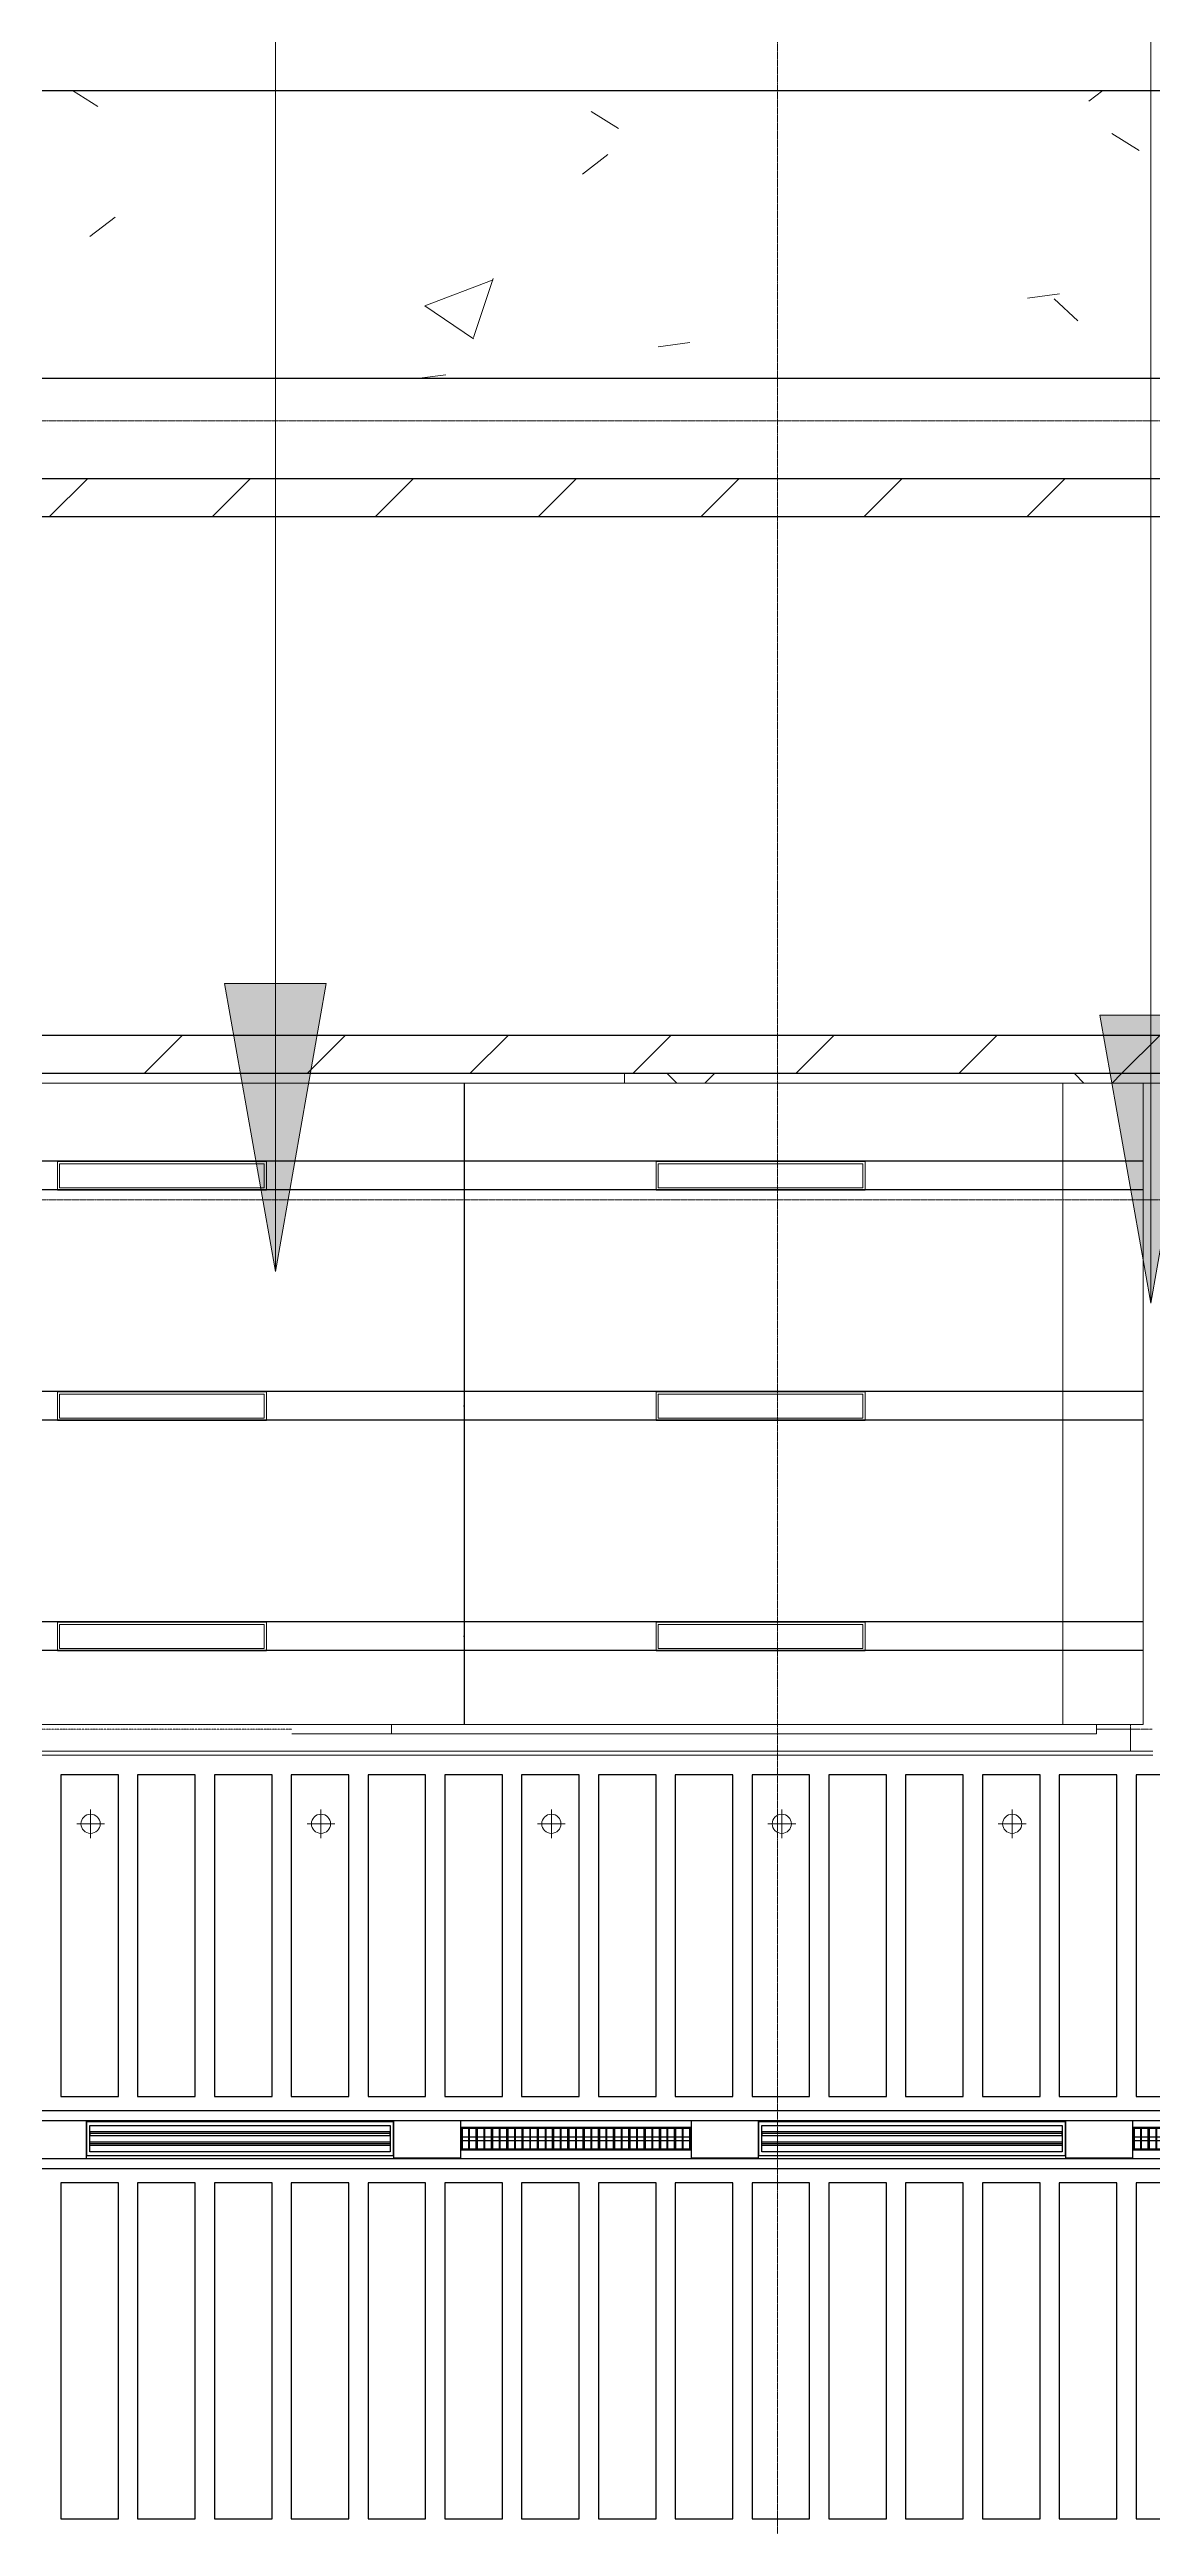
# Model space of a CAD drawing. Header units: millimetres. Extents: x -962357 to -591933, y -35273 to 59420.
# Drawn here: x -862471 to -856726, y 5285 to 18187 of the extents above; entities that cross this region are included whole.
import ezdxf
from ezdxf.enums import TextEntityAlignment as Align

# ---------------------------------------------------------------- set-up
doc = ezdxf.new("R2010")
doc.units = ezdxf.units.MM
doc.linetypes.add('DPA_Boundary Line 500', pattern=[3.75, 0, -0.75, 1.5, -0.75, 0, -0.75])
doc.linetypes.add('DPA_Grid _ Level 100', pattern=[10, 5.5, -1.6, 1.3, -1.6])
for name, color, linetype in [('000 - WIPEOUT', 250, 'Continuous'), ('001 - ASCESSORIES', 251, 'Continuous'), ('A04_TUBE SERIES', 2, 'Continuous'), ('A11_ALU.SOLID SHEET', 2, 'Continuous')]:
    doc.layers.add(name, color=color, linetype=linetype)
for name, color, linetype, lineweight in [('008 - LIGHTING', 1, 'Continuous', 9), ('A-CLNG', 2, 'Continuous', 9), ('A-CLNG-PATT', 2, 'Continuous', 9), ('A-DETL-GENF', 2, 'Continuous', 9), ('A-FLOR-E', 2, 'Continuous', 9), ('A-WALL', 5, 'Continuous', 9), ('A-WALL-FNSH', 2, 'Continuous', 9), ('A-WALL-PATT', 1, 'Continuous', 9), ('E-LITE-EQPM', 2, 'Continuous', 9), ('G-ANNO-TEXT', 3, 'Continuous', 9), ('I-WALL-E', 2, 'Continuous', 9), ('S-GRID', 251, 'Continuous', 9), ('WALL-E', 2, 'Continuous', 9)]:
    doc.layers.add(name, color=color, linetype=linetype, lineweight=lineweight)
pattern_1 = [(45, (2.4, 1), (-424.26407, 424.26407), [])]

# ---------------------------------------------------------------- blocks, each defined once
blk = doc.blocks.new('L1_1_FLUORESCENT W DISFUSSER - 1195L x 595W x 85H - 36W-17030651-4130-01 MULTI-PURPOSE LEVEL - REFLECTED CEILING PLAN')
at = {"layer": 'E-LITE-EQPM'}
for p, q in [((-640703, 7094), (-640703, 7244)), ((-640703, 7244), (-639615, 7244)), ((-639615, 7244), (-640703, 7244)), ((-640703, 7244), (-640703, 7094)), ((-640692, 7106), (-640692, 7231)), ((-640692, 7231), (-639626, 7231)), ((-639626, 7231), (-640692, 7231)), ((-640692, 7231), (-640692, 7106)), ((-640692, 7231), (-640692, 7106)), ((-639626, 7231), (-640692, 7231)), ((-639626, 7231), (-639626, 7106)), ((-639626, 7106), (-639626, 7231)), ((-639626, 7106), (-639626, 7231)), ((-639615, 7244), (-639615, 7094)), ((-639615, 7094), (-639615, 7244)), ((-639626, 7106), (-640692, 7106)), ((-640692, 7106), (-639626, 7106)), ((-640692, 7106), (-639626, 7106)), ((-639615, 7094), (-640703, 7094)), ((-640703, 7094), (-639615, 7094))]:
    blk.add_line(p, q, dxfattribs=at)
blk = doc.blocks.new('*U612')
at = {"layer": 'A-CLNG'}
for p, q in [((-112514, 9223), (-121948, 9223)), ((-121948, 9223), (-112514, 9223)), ((-112514, 5883), (-112514, 9223)), ((-112514, 9223), (-112514, 5883)), ((-112514, 9223), (-112514, 5883)), ((-112095, 9223), (-112514, 9223)), ((-112514, 9223), (-112095, 9223)), ((-112514, 5883), (-112514, 9223)), ((-112095, 5883), (-112095, 9223)), ((-112095, 9223), (-112095, 5883)), ((-119798, 5883), (-112514, 5883)), ((-112514, 5883), (-119798, 5883)), ((-112514, 5883), (-112095, 5883)), ((-112095, 5883), (-112514, 5883))]:
    blk.add_line(p, q, dxfattribs=at)
blk = doc.blocks.new('LGF_DL_SAA_LowPower_DL1a - LGF_DL_SAA_LowPower_DL1a-8832329-4130-01 MULTI-PURPOSE LEVEL - REFLECTED CEILING PLAN')
at = {"layer": 'A-DETL-GENF'}
for p, q in [((72.5, 0), (-72.5, 0)), ((0, 75), (0, -75))]:
    blk.add_line(p, q, dxfattribs=at)
blk.add_circle((0, 0), 50, dxfattribs=at)
blk = doc.blocks.new('C-1-PP19-AR-4130-01-B_20250829-225100_EXLIGHT')
at = {"layer": 'E-LITE-EQPM', "extrusion": (0, 0, -1), "rotation": 180}
for p in [(117577, 5365), (116377, 5365), (115177, 5365), (113977, 5365), (112777, 5365)]:
    blk.add_blockref('LGF_DL_SAA_LowPower_DL1a - LGF_DL_SAA_LowPower_DL1a-8832329-4130-01 MULTI-PURPOSE LEVEL - REFLECTED CEILING PLAN', p, dxfattribs=at)
blk = doc.blocks.new('*U573')
blk.add_wipeout([(-25, 0), (25, 0), (25, 26550), (-25, 26550)]).dxf.layer = '000 - WIPEOUT'
at = {"layer": 'A04_TUBE SERIES', "color": 0}
blk.add_lwpolyline([(-25, 0), (25, 0), (25, 26550), (-25, 26550)], close=True, dxfattribs=at)
at = {"layer": 'Defpoints', "color": 250, "flags": 1}
blk.add_attdef('EXTR.OVL-LENGTH_', (-33, -9), '', height=5, dxfattribs=at)
blk = doc.blocks.new('*U574')
blk.add_wipeout([(-25, 0), (25, 0), (25, 26550), (-25, 26550)]).dxf.layer = '000 - WIPEOUT'
at = {"layer": 'A04_TUBE SERIES', "color": 0}
blk.add_lwpolyline([(-25, 0), (25, 0), (25, 26550), (-25, 26550)], close=True, dxfattribs=at)
at = {"layer": 'Defpoints', "color": 250, "flags": 1}
blk.add_attdef('EXTR.OVL-LENGTH_', (-33, -9), '', height=5, dxfattribs=at)
blk = doc.blocks.new('*U526')
at = {"layer": '001 - ASCESSORIES', "color": 0, "linetype": 'ByBlock'}
blk.add_lwpolyline([(800, 87), (-800, 87), (-800, -87), (800, -87)], close=True, dxfattribs=at)
at = {"layer": '001 - ASCESSORIES', "linetype": 'ByBlock'}
for points in [[(-782, 69), (782, 69), (782, -69), (-782, -69)], [(782, 36), (-782, 36), (-782, 16), (782, 16)], [(-782, -16), (782, -16), (782, -36), (-782, -36)]]:
    blk.add_lwpolyline(points, close=True, dxfattribs=at)
for points in [[(782, 26), (-782, 26)], [(-782, -26), (782, -26)]]:
    blk.add_lwpolyline(points, dxfattribs=at)
blk = doc.blocks.new('*U742')
blk.add_point((0, 0))
at = {"layer": 'Defpoints', "color": 250}
blk.add_text('AL.SHEET-HAT-TYPE-C', height=7, rotation=270, dxfattribs=at).set_placement((15, 0), align=Align.BOTTOM_CENTER)
blk.add_wipeout([(0, -100), (350, -100), (350, 100), (0, 100)]).dxf.layer = '000 - WIPEOUT'
at = {"layer": 'A11_ALU.SOLID SHEET', "color": 0}
blk.add_lwpolyline([(0, -100), (350, -100), (350, 100), (0, 100)], close=True, dxfattribs=at)
blk = doc.blocks.new('*U570')
at = {"color": 1}
blk.add_wipeout([(600, -60), (-600, -60), (-600, 60), (600, 60)], dxfattribs=at).dxf.layer = '000 - WIPEOUT'
at = {"layer": '001 - ASCESSORIES', "color": 0}
blk.add_lwpolyline([(600, -60), (-600, -60), (-600, 60), (600, 60)], close=True, dxfattribs=at)
at = {"layer": '001 - ASCESSORIES'}
for points in [[(-593, -55), (-598, -55), (-598, 55), (-593, 55)], [(595, -55), (-595, -55), (-595, 55), (595, 55)], [(-559, -55), (-554, -55), (-554, 55), (-559, 55)], [(-514, -55), (-519, -55), (-519, 55), (-514, 55)], [(-479, -55), (-474, -55), (-474, 55), (-479, 55)], [(-435, -55), (-440, -55), (-440, 55), (-435, 55)], [(-400, -55), (-395, -55), (-395, 55), (-400, 55)], [(-355, -55), (-360, -55), (-360, 55), (-355, 55)], [(-320, -55), (-315, -55), (-315, 55), (-320, 55)], [(-276, -55), (-281, -55), (-281, 55), (-276, 55)], [(-241, -55), (-236, -55), (-236, 55), (-241, 55)], [(-196, -55), (-201, -55), (-201, 55), (-196, 55)], [(-161, -55), (-156, -55), (-156, 55), (-161, 55)], [(-117, -55), (-122, -55), (-122, 55), (-117, 55)], [(-82, -55), (-77, -55), (-77, 55), (-82, 55)], [(-37, -55), (-42, -55), (-42, 55), (-37, 55)], [(-3, -55), (3, -55), (3, 55), (-3, 55)], [(42, -55), (37, -55), (37, 55), (42, 55)], [(77, -55), (82, -55), (82, 55), (77, 55)], [(122, -55), (117, -55), (117, 55), (122, 55)], [(156, -55), (161, -55), (161, 55), (156, 55)], [(201, -55), (196, -55), (196, 55), (201, 55)], [(236, -55), (241, -55), (241, 55), (236, 55)], [(281, -55), (276, -55), (276, 55), (281, 55)], [(315, -55), (320, -55), (320, 55), (315, 55)], [(360, -55), (355, -55), (355, 55), (360, 55)], [(395, -55), (400, -55), (400, 55), (395, 55)], [(440, -55), (435, -55), (435, 55), (440, 55)], [(474, -55), (479, -55), (479, 55), (474, 55)], [(519, -55), (514, -55), (514, 55), (519, 55)], [(554, -55), (559, -55), (559, 55), (554, 55)], [(598, -55), (593, -55), (593, 55), (598, 55)]]:
    blk.add_lwpolyline(points, close=True, dxfattribs=at)
for points in [[(-593, 10), (-559, 10)], [(-554, 10), (-519, 10)], [(-514, 10), (-479, 10)], [(-474, 10), (-440, 10)], [(-435, 10), (-400, 10)], [(-395, 10), (-360, 10)], [(-355, 10), (-320, 10)], [(-315, 10), (-281, 10)], [(-276, 10), (-241, 10)], [(-236, 10), (-201, 10)], [(-196, 10), (-161, 10)], [(-156, 10), (-122, 10)], [(-117, 10), (-82, 10)], [(-77, 10), (-42, 10)], [(-37, 10), (-3, 10)], [(3, 10), (37, 10)], [(42, 10), (77, 10)], [(82, 10), (117, 10)], [(122, 10), (156, 10)], [(161, 10), (196, 10)], [(201, 10), (236, 10)], [(241, 10), (276, 10)], [(281, 10), (315, 10)], [(320, 10), (355, 10)], [(360, 10), (395, 10)], [(400, 10), (435, 10)], [(440, 10), (474, 10)], [(479, 10), (514, 10)], [(519, 10), (554, 10)], [(559, 10), (593, 10)], [(-593, -10), (-559, -10)], [(-554, -10), (-519, -10)], [(-514, -10), (-479, -10)], [(-474, -10), (-440, -10)], [(-435, -10), (-400, -10)], [(-395, -10), (-360, -10)], [(-355, -10), (-320, -10)], [(-315, -10), (-281, -10)], [(-276, -10), (-241, -10)], [(-236, -10), (-201, -10)], [(-196, -10), (-161, -10)], [(-156, -10), (-122, -10)], [(-117, -10), (-82, -10)], [(-77, -10), (-42, -10)], [(-37, -10), (-3, -10)], [(3, -10), (37, -10)], [(42, -10), (77, -10)], [(82, -10), (117, -10)], [(122, -10), (156, -10)], [(161, -10), (196, -10)], [(201, -10), (236, -10)], [(241, -10), (276, -10)], [(281, -10), (315, -10)], [(320, -10), (355, -10)], [(360, -10), (395, -10)], [(400, -10), (435, -10)], [(440, -10), (474, -10)], [(479, -10), (514, -10)], [(519, -10), (554, -10)], [(559, -10), (593, -10)]]:
    blk.add_lwpolyline(points, dxfattribs=at)
blk = doc.blocks.new('*U813')
at = {"color": 3}
for points in [[(-875, 2150), (875, 2150), (875, 1850), (-875, 1850)], [(-875, 1750), (875, 1750), (875, 1450), (-875, 1450)], [(-875, 1350), (875, 1350), (875, 1050), (-875, 1050)], [(-875, 950), (875, 950), (875, 650), (-875, 650)], [(-875, 550), (875, 550), (875, 250), (-875, 250)], [(-875, 150), (875, 150), (875, -150), (-875, -150)], [(-875, -250), (875, -250), (875, -550), (-875, -550)], [(-875, -650), (875, -650), (875, -950), (-875, -950)], [(-875, -1050), (875, -1050), (875, -1350), (-875, -1350)], [(-875, -1450), (875, -1450), (875, -1750), (-875, -1750)], [(-875, -1850), (875, -1850), (875, -2150), (-875, -2150)], [(-875, -2250), (875, -2250), (875, -2550), (-875, -2550)], [(-875, -2650), (875, -2650), (875, -2950), (-875, -2950)], [(-875, -3050), (875, -3050), (875, -3350), (-875, -3350)], [(-875, -3450), (875, -3450), (875, -3750), (-875, -3750)]]:
    blk.add_wipeout(points, dxfattribs=at).dxf.layer = '000 - WIPEOUT'
at = {"layer": 'A11_ALU.SOLID SHEET', "color": 0, "linetype": 'ByBlock'}
for points in [[(-875, 1850), (875, 1850), (875, 2150), (-875, 2150)], [(-875, 1450), (875, 1450), (875, 1750), (-875, 1750)], [(-875, 1050), (875, 1050), (875, 1350), (-875, 1350)], [(-875, 650), (875, 650), (875, 950), (-875, 950)], [(-875, 250), (875, 250), (875, 550), (-875, 550)], [(-875, -150), (875, -150), (875, 150), (-875, 150)], [(-875, -550), (875, -550), (875, -250), (-875, -250)], [(-875, -950), (875, -950), (875, -650), (-875, -650)], [(-875, -1350), (875, -1350), (875, -1050), (-875, -1050)], [(-875, -1750), (875, -1750), (875, -1450), (-875, -1450)], [(-875, -2150), (875, -2150), (875, -1850), (-875, -1850)], [(-875, -2550), (875, -2550), (875, -2250), (-875, -2250)], [(-875, -2950), (875, -2950), (875, -2650), (-875, -2650)], [(-875, -3350), (875, -3350), (875, -3050), (-875, -3050)], [(-875, -3750), (875, -3750), (875, -3450), (-875, -3450)]]:
    blk.add_lwpolyline(points, close=True, dxfattribs=at)
blk = doc.blocks.new('*U834')
at = {"color": 3}
for points in [[(-837.5, 6950), (837.5, 6950), (837.5, 6650), (-837.5, 6650)], [(-837.5, 6550), (837.5, 6550), (837.5, 6250), (-837.5, 6250)], [(-837.5, 6150), (837.5, 6150), (837.5, 5850), (-837.5, 5850)], [(-837.5, 5750), (837.5, 5750), (837.5, 5450), (-837.5, 5450)], [(-837.5, 5350), (837.5, 5350), (837.5, 5050), (-837.5, 5050)], [(-837.5, 4950), (837.5, 4950), (837.5, 4650), (-837.5, 4650)], [(-837.5, 4550), (837.5, 4550), (837.5, 4250), (-837.5, 4250)], [(-837.5, 4150), (837.5, 4150), (837.5, 3850), (-837.5, 3850)], [(-837.5, 3750), (837.5, 3750), (837.5, 3450), (-837.5, 3450)], [(-837.5, 3350), (837.5, 3350), (837.5, 3050), (-837.5, 3050)], [(-837.5, 2950), (837.5, 2950), (837.5, 2650), (-837.5, 2650)], [(-837.5, 2550), (837.5, 2550), (837.5, 2250), (-837.5, 2250)], [(-837.5, 2150), (837.5, 2150), (837.5, 1850), (-837.5, 1850)], [(-837.5, 1750), (837.5, 1750), (837.5, 1450), (-837.5, 1450)], [(-837.5, 1350), (837.5, 1350), (837.5, 1050), (-837.5, 1050)], [(-837.5, 950), (837.5, 950), (837.5, 650), (-837.5, 650)], [(-837.5, 550), (837.5, 550), (837.5, 250), (-837.5, 250)], [(-837.5, 150), (837.5, 150), (837.5, -150), (-837.5, -150)], [(-837.5, -250), (837.5, -250), (837.5, -550), (-837.5, -550)], [(-837.5, -650), (837.5, -650), (837.5, -950), (-837.5, -950)], [(-837.5, -1050), (837.5, -1050), (837.5, -1350), (-837.5, -1350)], [(-837.5, -1450), (837.5, -1450), (837.5, -1750), (-837.5, -1750)], [(-837.5, -1850), (837.5, -1850), (837.5, -2150), (-837.5, -2150)], [(-837.5, -2250), (837.5, -2250), (837.5, -2550), (-837.5, -2550)], [(-837.5, -2650), (837.5, -2650), (837.5, -2950), (-837.5, -2950)], [(-837.5, -3050), (837.5, -3050), (837.5, -3350), (-837.5, -3350)], [(-837.5, -3450), (837.5, -3450), (837.5, -3750), (-837.5, -3750)], [(-837.5, -3850), (837.5, -3850), (837.5, -4150), (-837.5, -4150)], [(-837.5, -4250), (837.5, -4250), (837.5, -4550), (-837.5, -4550)], [(-837.5, -4650), (837.5, -4650), (837.5, -4950), (-837.5, -4950)], [(-837.5, -5050), (837.5, -5050), (837.5, -5350), (-837.5, -5350)], [(-837.5, -5450), (837.5, -5450), (837.5, -5750), (-837.5, -5750)], [(-837.5, -5850), (837.5, -5850), (837.5, -6150), (-837.5, -6150)], [(-837.5, -6250), (837.5, -6250), (837.5, -6550), (-837.5, -6550)], [(-837.5, -6650), (837.5, -6650), (837.5, -6950), (-837.5, -6950)]]:
    blk.add_wipeout(points, dxfattribs=at).dxf.layer = '000 - WIPEOUT'
at = {"layer": 'A11_ALU.SOLID SHEET', "color": 0, "linetype": 'ByBlock'}
for points in [[(-837.5, 6650), (837.5, 6650), (837.5, 6950), (-837.5, 6950)], [(-837.5, 6250), (837.5, 6250), (837.5, 6550), (-837.5, 6550)], [(-837.5, 5850), (837.5, 5850), (837.5, 6150), (-837.5, 6150)], [(-837.5, 5450), (837.5, 5450), (837.5, 5750), (-837.5, 5750)], [(-837.5, 5050), (837.5, 5050), (837.5, 5350), (-837.5, 5350)], [(-837.5, 4650), (837.5, 4650), (837.5, 4950), (-837.5, 4950)], [(-837.5, 4250), (837.5, 4250), (837.5, 4550), (-837.5, 4550)], [(-837.5, 3850), (837.5, 3850), (837.5, 4150), (-837.5, 4150)], [(-837.5, 3450), (837.5, 3450), (837.5, 3750), (-837.5, 3750)], [(-837.5, 3050), (837.5, 3050), (837.5, 3350), (-837.5, 3350)], [(-837.5, 2650), (837.5, 2650), (837.5, 2950), (-837.5, 2950)], [(-837.5, 2250), (837.5, 2250), (837.5, 2550), (-837.5, 2550)], [(-837.5, 1850), (837.5, 1850), (837.5, 2150), (-837.5, 2150)], [(-837.5, 1450), (837.5, 1450), (837.5, 1750), (-837.5, 1750)], [(-837.5, 1050), (837.5, 1050), (837.5, 1350), (-837.5, 1350)], [(-837.5, 650), (837.5, 650), (837.5, 950), (-837.5, 950)], [(-837.5, 250), (837.5, 250), (837.5, 550), (-837.5, 550)], [(-837.5, -150), (837.5, -150), (837.5, 150), (-837.5, 150)], [(-837.5, -550), (837.5, -550), (837.5, -250), (-837.5, -250)], [(-837.5, -950), (837.5, -950), (837.5, -650), (-837.5, -650)], [(-837.5, -1350), (837.5, -1350), (837.5, -1050), (-837.5, -1050)], [(-837.5, -1750), (837.5, -1750), (837.5, -1450), (-837.5, -1450)], [(-837.5, -2150), (837.5, -2150), (837.5, -1850), (-837.5, -1850)], [(-837.5, -2550), (837.5, -2550), (837.5, -2250), (-837.5, -2250)], [(-837.5, -2950), (837.5, -2950), (837.5, -2650), (-837.5, -2650)], [(-837.5, -3350), (837.5, -3350), (837.5, -3050), (-837.5, -3050)], [(-837.5, -3750), (837.5, -3750), (837.5, -3450), (-837.5, -3450)], [(-837.5, -4150), (837.5, -4150), (837.5, -3850), (-837.5, -3850)], [(-837.5, -4550), (837.5, -4550), (837.5, -4250), (-837.5, -4250)], [(-837.5, -4950), (837.5, -4950), (837.5, -4650), (-837.5, -4650)], [(-837.5, -5350), (837.5, -5350), (837.5, -5050), (-837.5, -5050)], [(-837.5, -5750), (837.5, -5750), (837.5, -5450), (-837.5, -5450)], [(-837.5, -6150), (837.5, -6150), (837.5, -5850), (-837.5, -5850)], [(-837.5, -6550), (837.5, -6550), (837.5, -6250), (-837.5, -6250)], [(-837.5, -6950), (837.5, -6950), (837.5, -6650), (-837.5, -6650)]]:
    blk.add_lwpolyline(points, close=True, dxfattribs=at)
blk = doc.blocks.new('*U853')
at = {"layer": 'A11_ALU.SOLID SHEET', "linetype": 'ByBlock', "rotation": 90}
for name, p in [('*U834', (-118782, 4782)), ('*U813', (-115582, 2620))]:
    blk.add_blockref(name, p, dxfattribs=at)
at = {"layer": 'A11_ALU.SOLID SHEET', "color": 1}
for p in [(-117949, 3720), (-115999, 3725), (-114449, 3725), (-112499, 3725)]:
    blk.add_blockref('*U742', p, dxfattribs=at)
at = {"layer": '008 - LIGHTING'}
for name, p in [('*U526', (-116799, 3725)), ('*U570', (-115049, 3725)), ('*U526', (-113299, 3725)), ('*U570', (-111549, 3725))]:
    blk.add_blockref(name, p, dxfattribs=at)
at = {"layer": 'A04_TUBE SERIES', "linetype": 'ByBlock', "rotation": 270}
for name, p in [('*U574', (-126175, 3845)), ('*U573', (-126175, 3595))]:
    blk.add_blockref(name, p, dxfattribs=at)

msp = doc.modelspace()

# ---------------------------------------------------------------- hatches: boundary and pattern name
at = {"layer": 'A-WALL-PATT'}
h = msp.add_hatch(dxfattribs=at)
h.set_pattern_fill('FP_1', color=256, style=0, pattern_type=2)
h.set_pattern_definition([(50, (2.4, 1), (3643.682, -318.781), [381, -4191]), (355, (2.4, 1), (-704.856, 3821.136), [304.8, -3352.8]), (100.451, (306, -25.6), (2938.852, 3502.332), [323.8, -3561.801]), (46.184, (2.4, 1017), (5421.581, -840.856), [571.5, -6286.5]), (96.636, (454, 947), (4748.05, 4948.55), [485.7, -5342.702]), (351.184, (2.4, 1017), (4748.1, 4948.506), [457.2, -5029.2]), (21, (510.4, 763), (3032.288, -2045.304), [381, -4191]), (326, (510.4, 763), (1236.042, 3683.762), [304.8, -3352.8]), (71.451, (763, 592.5), (4268.343, 1638.425), [323.8, -3561.801]), (37.5, (2.4, 1), (61.772, 1691.1008), [167.64, -3144.52, 167.64, -3235.96, -3365.5]), (37.5, (2.4, 1), (61.772, 1691.1008), [-6715.76, 167.64, -3197.86]), (7.5, (2.4, 1), (1336.3933, 2003.6115), [167.64, -1772.92, 167.64, -3068.32, -1282.7]), (7.5, (2.4, 1), (1336.3933, 2003.6115), [-5176.52, 167.64, -1115.06]), (327.5, (-1130.5, 1), (2711.8178, -114.5786), [167.64, -1102.36, 167.64, -3794.76, -5257.8]), (327.5, (-1130.5, 1), (2711.8178, -114.5786), [-5232.4, 167.64, -5090.16]), (317.5, (-1638.5, 1), (2962.5856, 508.5334), [167.64, -1483.36, 167.64, -2463.8, -3733.8]), (317.5, (-1638.5, 1), (2962.5856, 508.5334), [-4282.44, 167.64, -3566.16])])
h.paths.add_polyline_path([(-859629.8, 16473), (-848905, 16473), (-848905, 17973), (-895023, 17973), (-895023, 16473), (-865433.7, 16473)])
h = msp.add_hatch(dxfattribs=at)
h.set_pattern_fill('FP_2', color=256, style=0, pattern_type=2)
h.set_pattern_definition(pattern_1)
h.paths.add_polyline_path([(-856165, 15753), (-856165, 15953), (-866630, 15953), (-866630, 15753), (-859629.8, 15753)])

# ---------------------------------------------------------------- linework, layer by layer
at = {"layer": 'A-WALL', "color": 7, "lineweight": 25}
for p, q in [((-895023, 17973), (-848905, 17973)), ((-848905, 16473), (-885280, 16473)), ((-866630, 15953), (-856165, 15953)), ((-856165, 15753), (-866630, 15753))]:
    msp.add_line(p, q, dxfattribs=at)
at = {"layer": 'S-GRID', "linetype": 'DPA_Grid _ Level 100'}
msp.add_line((-601518.7, 16253), (-954682, 16253), dxfattribs=at)

# ---------------------------------------------------------------- block references
msp.add_blockref('*U853', (-744680, 3580))

# ---------------------------------------------------------------- next in the draw order: hatches: boundary and pattern name
at = {"layer": 'A-CLNG-PATT', "lineweight": 25}
h = msp.add_hatch(dxfattribs=at)
h.set_pattern_fill('FP_7', color=256, style=0, pattern_type=2)
h.set_pattern_definition([(270, (-829135.2, 11120.6), (-3117.7, -2e-13), [1200, 0]), (270, (-826017.5, 11120.6), (-3117.7, -2e-13), [1200, 0]), (180, (-826017.5, 9995.6), (1e-13, 1200), [3117.69, 0]), (180, (-826017.5, 11045.6), (1e-13, 1200), [3117.69, 0])])
h.paths.add_polyline_path([(-863857.2, 9463), (-857194.3, 9463), (-857194.3, 12803), (-866628, 12803), (-866628, 11220), (-867180, 11220), (-867180, 9738), (-862848.1, 9738), (-862848.1, 9538), (-862822.7, 9536.5), (-862672.7, 9536.5), (-862672.7, 9488), (-864533.9, 9488), (-864477.9, 9463)])
h.paths.add_polyline_path([(-867180, 9463), (-864588.2, 9463), (-864644.2, 9488), (-867180, 9488)])
h = msp.add_hatch(dxfattribs=at)
h.set_pattern_fill('FP_15', color=256, style=0, pattern_type=2)
h.set_pattern_definition([(270, (-710226.5, 11120.6), (-3600, -2e-13), [1200, 0]), (270, (-706626.5, 11120.6), (-3600, -2e-13), [1200, 0]), (180, (-706626.5, 9995.6), (-1e-13, 1200), [3600, 0]), (180, (-706626.5, 11045.6), (-1e-13, 1200), [3600, 0])])
h.paths.add_polyline_path([(-856775, 9463), (-856775, 12803), (-857194.3, 12803), (-857194.3, 9463)])
at = {"layer": 'A-WALL-PATT'}
h = msp.add_hatch(dxfattribs=at)
h.set_pattern_fill('FP_2', color=256, style=0, pattern_type=2)
h.set_pattern_definition(pattern_1)
h.paths.add_polyline_path([(-856727.8, 12853), (-856165, 12853), (-856165, 13053), (-863500, 13053), (-863500, 12853), (-859629.8, 12853)])
h = msp.add_hatch(dxfattribs=at)
h.set_pattern_fill('FP_3', color=256, style=0, pattern_type=2)
h.set_pattern_definition([(45, (2.4, 1), (-1060.6602, 1060.6602), []), (135, (2.4, 1), (-1060.6602, -1060.6602), [])])
h.paths.add_polyline_path([(-859476.7, 12803), (-852407.5, 12803), (-852407.5, 12853), (-859476.7, 12853)])
at = {"layer": 'G-ANNO-TEXT'}
for points in [[(-861294.5, 11822.6), (-861030, 13322.6), (-861559, 13322.6)], [(-856735.2, 11656.6), (-856470.7, 13156.6), (-856999.7, 13156.6)]]:
    msp.add_hatch(color=7, dxfattribs=at).paths.add_polyline_path(points)

# ---------------------------------------------------------------- next in the draw order: linework, layer by layer
at = {"layer": 'A-FLOR-E'}
for p, q in [((-866469, 12853), (-860769, 12853)), ((-860769, 12853), (-866469, 12853))]:
    msp.add_line(p, q, dxfattribs=at)
at = {"layer": 'A-WALL', "color": 7, "lineweight": 25}
for p, q in [((-863500, 13053), (-856165, 13053)), ((-856165, 12853), (-863500, 12853))]:
    msp.add_line(p, q, dxfattribs=at)
at = {"layer": 'A-WALL-FNSH', "color": 250}
for p, q in [((-859476.7, 12853), (-852407.5, 12853)), ((-859476.7, 12803), (-859476.7, 12853)), ((-852407.5, 12803), (-859476.7, 12803))]:
    msp.add_line(p, q, dxfattribs=at)
at = {"layer": 'G-ANNO-TEXT', "color": 250}
for p, q in [((-856735.2, 11656.6), (-856735.2, 39801.9)), ((-861294.5, 11822.6), (-861294.5, 37095.4)), ((-861030, 13322.6), (-861559, 13322.6)), ((-861559, 13322.6), (-861294.5, 11822.6)), ((-861294.5, 11822.6), (-861030, 13322.6)), ((-856470.7, 13156.6), (-856999.7, 13156.6)), ((-856999.7, 13156.6), (-856735.2, 11656.6)), ((-856735.2, 11656.6), (-856470.7, 13156.6))]:
    msp.add_line(p, q, dxfattribs=at)
at = {"layer": 'I-WALL-E', "linetype": 'DPA_Boundary Line 500'}
for p, q in [((-861208.7, 9438), (-864422, 9438)), ((-856840, 9438), (-857017.8, 9438)), ((-857017.8, 9438), (-856840, 9438)), ((-856840, 9463), (-856840, 9438)), ((-856840, 9438), (-856840, 9463)), ((-856727.8, 9438), (-856840, 9438)), ((-856840, 9438), (-856727.8, 9438)), ((-856840, 9438), (-856840, 9323)), ((-856840, 9323), (-856840, 9438))]:
    msp.add_line(p, q, dxfattribs=at)
at = {"layer": 'I-WALL-E'}
for p, q in [((-856725, 9323), (-864164.6, 9323)), ((-864164.6, 9323), (-856727.8, 9323)), ((-856727.8, 9303), (-864119.8, 9303)), ((-864119.8, 9303), (-856725, 9303))]:
    msp.add_line(p, q, dxfattribs=at)
at = {"layer": 'S-GRID', "linetype": 'DPA_Grid _ Level 100'}
for p, q in [((-858680, -30741.3), (-858680, 54920.2)), ((-601518.7, 12195), (-957857, 12195))]:
    msp.add_line(p, q, dxfattribs=at)
at = {"layer": 'WALL-E'}
for p, q in [((-859476.7, 12853), (-866628, 12853)), ((-866628, 12803), (-859476.7, 12803)), ((-860689.1, 9463), (-864477.9, 9463)), ((-864477.9, 9463), (-861053.5, 9463)), ((-861053.5, 9463), (-857017.8, 9463)), ((-857017.8, 9463), (-860689.1, 9463)), ((-860689.1, 9413), (-860689.1, 9463)), ((-857017.8, 9463), (-857017.8, 9413)), ((-861208.7, 9413), (-860689.1, 9413)), ((-860689.1, 9413), (-857017.8, 9413)), ((-857017.8, 9413), (-857537.5, 9413))]:
    msp.add_line(p, q, dxfattribs=at)

# ---------------------------------------------------------------- next in the draw order: block references
for name in ['*U612', 'C-1-PP19-AR-4130-01-B_20250829-225100_EXLIGHT']:
    msp.add_blockref(name, (-744680, 3580))
at = {"layer": 'E-LITE-EQPM', "rotation": 180}
for p in [(-1502044.2, 19489.3), (-1498926.5, 19489.2), (-1502044.2, 18289.3), (-1498926.5, 18289.2), (-1502044.2, 17089.3), (-1498926.5, 17089.2)]:
    msp.add_blockref('L1_1_FLUORESCENT W DISFUSSER - 1195L x 595W x 85H - 36W-17030651-4130-01 MULTI-PURPOSE LEVEL - REFLECTED CEILING PLAN', p, dxfattribs=at)

doc.saveas('drawing.dxf')
